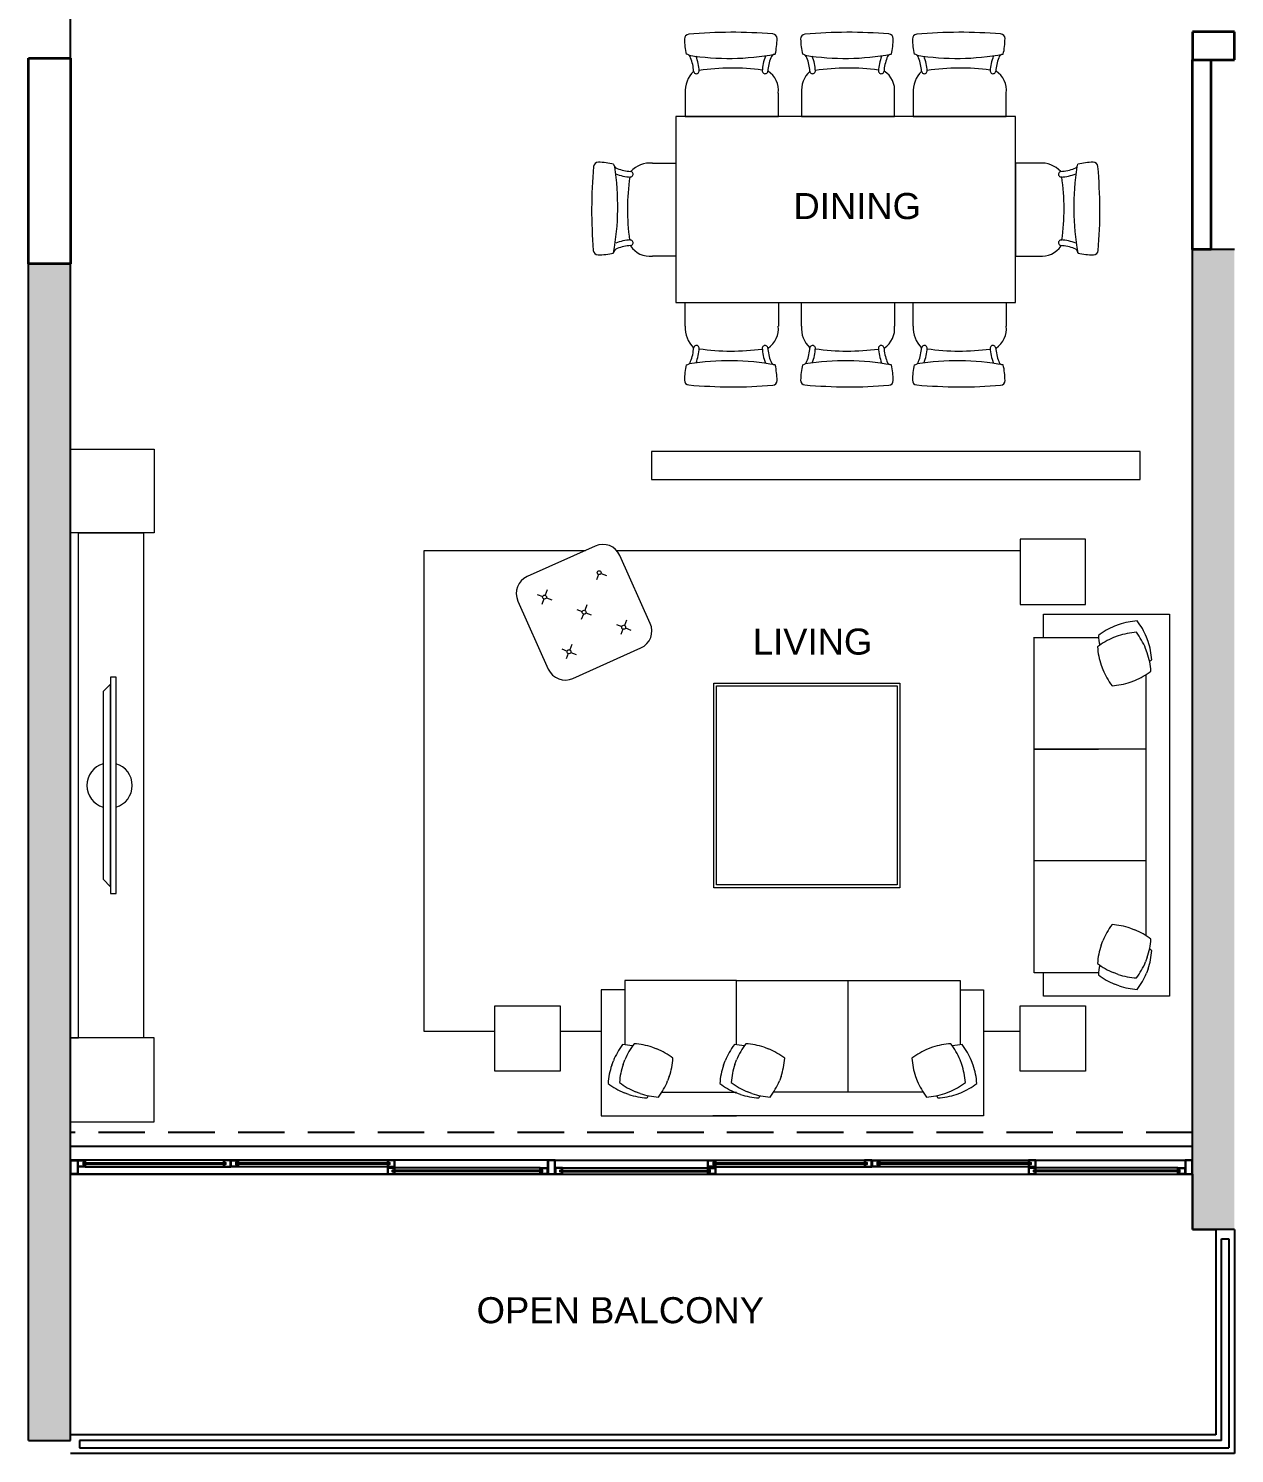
# Model space of a CAD drawing. Header units: millimetres. Extents: x -23425674 to -23407184, y -1327092 to -1312459.
# Drawn here: x -23423599 to -23417124, y -1327092 to -1319437 of the extents above; entities that cross this region are included whole.
import ezdxf
from ezdxf.enums import TextEntityAlignment as Align

# ---------------------------------------------------------------- set-up
doc = ezdxf.new("R2010")
doc.units = ezdxf.units.MM
doc.header["$LTSCALE"] = 1000
doc.header["$MEASUREMENT"] = 0
for name, pattern in [('DASHED', [0.75, 0.5, -0.25]), ('DASHED2', [0.375, 0.25, -0.125]), ('HIDDEN2', [4.7625, 3.175, -1.5875])]:
    doc.linetypes.add(name, pattern=pattern)
doc.layers.get('Defpoints').update_dxf_attribs({"color": 136})
doc.layers.add('A-_WALL----_E-_', color=7, linetype='Continuous', lineweight=35)
doc.layers.add('FURN', color=53, linetype='Continuous', lineweight=9)
for name, color, linetype in [('BEAM1', 253, 'DASHED'), ('ca', 2, 'Continuous'), ('E_P__RAILING', 8, 'Continuous'), ('EP_LINE', 1, 'Continuous'), ('FINS', 7, 'Continuous'), ('SPA-BEAM-H', 3, 'HIDDEN2'), ('TEXT_ROOM_NAME', 7, 'Continuous'), ('typical - Column', 7, 'Continuous'), ('typical - Column_hatch', 8, 'Continuous'), ('WINDOW', 8, 'Continuous')]:
    doc.layers.add(name, color=color, linetype=linetype)
doc.styles.add('ARIAL', font='arial.ttf')

msp = doc.modelspace()

# ---------------------------------------------------------------- hatches: boundary and pattern name
at = {"layer": 'typical - Column_hatch', "extrusion": (4.99673e-08, -3.10469e-07, 1)}
h = msp.add_hatch(color=256, dxfattribs=at)
h.dxf.hatch_style = 1
h.paths.add_polyline_path([(-23417123.8, -1325891.6), (-23417348.8, -1325891.6), (-23417348.8, -1320621.6), (-23417123.8, -1320621.6)])
h = msp.add_hatch(color=256, dxfattribs=at)
h.dxf.hatch_style = 1
h.paths.add_polyline_path([(-23423373.8, -1327021.6), (-23423598.8, -1327021.6), (-23423598.8, -1320701.6), (-23423373.8, -1320701.6)])

# ---------------------------------------------------------------- linework, layer by layer
at = {"extrusion": (5.33688e-08, -4.74017e-09, 1), "elevation": -1.2}
for points in [[(-23423373.8, -1325516.6), (-23423333.8, -1325516.6), (-23423333.8, -1325591.6), (-23423373.8, -1325591.6)], [(-23423371.8, -1325518.6), (-23423335.8, -1325518.6), (-23423335.8, -1325589.6), (-23423371.8, -1325589.6)], [(-23420771.5, -1325516.6), (-23420811.5, -1325516.6), (-23420811.5, -1325591.6), (-23420771.5, -1325591.6)], [(-23420773.5, -1325518.6), (-23420809.5, -1325518.6), (-23420809.5, -1325589.6), (-23420773.5, -1325589.6)], [(-23417348.8, -1325516.6), (-23417388.8, -1325516.6), (-23417388.8, -1325591.6), (-23417348.8, -1325591.6)], [(-23417348.8, -1325516.6), (-23417388.8, -1325516.6), (-23417388.8, -1325591.6), (-23417348.8, -1325591.6)], [(-23417350.8, -1325518.6), (-23417386.8, -1325518.6), (-23417386.8, -1325589.6), (-23417350.8, -1325589.6)], [(-23417350.8, -1325518.6), (-23417386.8, -1325518.6), (-23417386.8, -1325589.6), (-23417350.8, -1325589.6)]]:
    msp.add_lwpolyline(points, close=True, dxfattribs=at)
for points in [[(-23423293.8, -1325551.6), (-23423333.8, -1325551.6), (-23423333.8, -1325516.6), (-23423293.8, -1325516.6), (-23423293.8, -1325531.1), (-23423303.8, -1325531.1), (-23423303.8, -1325537.1), (-23423293.8, -1325537.1), (-23423293.8, -1325551.6), (-23423333.8, -1325551.6)], [(-23422552.8, -1325551.6), (-23422512.8, -1325551.6), (-23422512.8, -1325516.6), (-23422552.8, -1325516.6), (-23422552.8, -1325531.1), (-23422542.8, -1325531.1), (-23422542.8, -1325537.1), (-23422552.8, -1325537.1), (-23422552.8, -1325551.6), (-23422512.8, -1325551.6)], [(-23422472.8, -1325551.6), (-23422512.8, -1325551.6), (-23422512.8, -1325516.6), (-23422472.8, -1325516.6), (-23422472.8, -1325531.1), (-23422482.9, -1325531.1), (-23422482.9, -1325537.1), (-23422472.8, -1325537.1), (-23422472.8, -1325551.6), (-23422512.8, -1325551.6)], [(-23421672.2, -1325551.6), (-23421632.2, -1325551.6), (-23421632.2, -1325516.6), (-23421672.2, -1325516.6), (-23421672.2, -1325531.1), (-23421662.1, -1325531.1), (-23421662.1, -1325537.1), (-23421672.2, -1325537.1), (-23421672.2, -1325551.6), (-23421632.2, -1325551.6)], [(-23421632.2, -1325556.6), (-23421672.2, -1325556.6), (-23421672.2, -1325591.6), (-23421632.2, -1325591.6), (-23421632.2, -1325577.2), (-23421642.2, -1325577.2), (-23421642.2, -1325571.1), (-23421632.2, -1325571.1), (-23421632.2, -1325556.6), (-23421672.2, -1325556.6)], [(-23420851.5, -1325556.6), (-23420811.5, -1325556.6), (-23420811.5, -1325591.6), (-23420851.5, -1325591.6), (-23420851.5, -1325577.2), (-23420841.5, -1325577.2), (-23420841.5, -1325571.1), (-23420851.5, -1325571.1), (-23420851.5, -1325556.6), (-23420811.5, -1325556.6)], [(-23420731.5, -1325556.6), (-23420771.5, -1325556.6), (-23420771.5, -1325591.6), (-23420731.5, -1325591.6), (-23420731.5, -1325577.2), (-23420741.5, -1325577.2), (-23420741.5, -1325571.1), (-23420731.5, -1325571.1), (-23420731.5, -1325556.6), (-23420771.5, -1325556.6)], [(-23419910.8, -1325551.6), (-23419950.8, -1325551.6), (-23419950.8, -1325516.6), (-23419910.8, -1325516.6), (-23419910.8, -1325531.1), (-23419920.8, -1325531.1), (-23419920.8, -1325537.1), (-23419910.8, -1325537.1), (-23419910.8, -1325551.6), (-23419950.8, -1325551.6)], [(-23419950.8, -1325556.6), (-23419910.8, -1325556.6), (-23419910.8, -1325591.6), (-23419950.8, -1325591.6), (-23419950.8, -1325577.2), (-23419940.8, -1325577.2), (-23419940.8, -1325571.1), (-23419950.8, -1325571.1), (-23419950.8, -1325556.6), (-23419910.8, -1325556.6)], [(-23419110.1, -1325551.6), (-23419070.1, -1325551.6), (-23419070.1, -1325516.6), (-23419110.1, -1325516.6), (-23419110.1, -1325531.1), (-23419100.1, -1325531.1), (-23419100.1, -1325537.1), (-23419110.1, -1325537.1), (-23419110.1, -1325551.6), (-23419070.1, -1325551.6)], [(-23419030.1, -1325551.6), (-23419070.1, -1325551.6), (-23419070.1, -1325516.6), (-23419030.1, -1325516.6), (-23419030.1, -1325531.1), (-23419040.2, -1325531.1), (-23419040.2, -1325537.1), (-23419030.1, -1325537.1), (-23419030.1, -1325551.6), (-23419070.1, -1325551.6)], [(-23418229.5, -1325551.6), (-23418189.5, -1325551.6), (-23418189.5, -1325516.6), (-23418229.5, -1325516.6), (-23418229.5, -1325531.1), (-23418219.5, -1325531.1), (-23418219.5, -1325537.1), (-23418229.5, -1325537.1), (-23418229.5, -1325551.6), (-23418189.5, -1325551.6)], [(-23418189.5, -1325556.6), (-23418229.5, -1325556.6), (-23418229.5, -1325591.6), (-23418189.5, -1325591.6), (-23418189.5, -1325577.2), (-23418199.5, -1325577.2), (-23418199.5, -1325571.1), (-23418189.5, -1325571.1), (-23418189.5, -1325556.6), (-23418229.5, -1325556.6)], [(-23417428.8, -1325556.6), (-23417388.8, -1325556.6), (-23417388.8, -1325591.6), (-23417428.8, -1325591.6), (-23417428.8, -1325577.2), (-23417418.8, -1325577.2), (-23417418.8, -1325571.1), (-23417428.8, -1325571.1), (-23417428.8, -1325556.6), (-23417388.8, -1325556.6)], [(-23417428.8, -1325556.6), (-23417388.8, -1325556.6), (-23417388.8, -1325591.6), (-23417428.8, -1325591.6), (-23417428.8, -1325577.2), (-23417418.8, -1325577.2), (-23417418.8, -1325571.1), (-23417428.8, -1325571.1), (-23417428.8, -1325556.6), (-23417388.8, -1325556.6)]]:
    msp.add_lwpolyline(points, dxfattribs=at)
for points in [[(-23423331.8, -1325547.6), (-23423331.8, -1325520.6, -0.414214), (-23423329.8, -1325518.6), (-23423297.8, -1325518.6, -0.414214), (-23423295.8, -1325520.6), (-23423295.8, -1325529.1), (-23423305.8, -1325529.1), (-23423305.8, -1325539.1), (-23423297.8, -1325539.1, -0.414214), (-23423295.8, -1325541.1), (-23423295.8, -1325547.6, -0.414214), (-23423297.8, -1325549.6), (-23423329.8, -1325549.6, -0.414214)], [(-23422514.8, -1325547.6), (-23422514.8, -1325520.6, 0.414214), (-23422516.8, -1325518.6), (-23422548.8, -1325518.6, 0.414214), (-23422550.8, -1325520.6), (-23422550.8, -1325529.1), (-23422540.8, -1325529.1), (-23422540.8, -1325539.1), (-23422548.8, -1325539.1, 0.414214), (-23422550.8, -1325541.1), (-23422550.8, -1325547.6, 0.414214), (-23422548.8, -1325549.6), (-23422516.8, -1325549.6, 0.414214)], [(-23422510.8, -1325547.6), (-23422510.8, -1325520.6, -0.414214), (-23422508.8, -1325518.6), (-23422476.8, -1325518.6, -0.414214), (-23422474.8, -1325520.6), (-23422474.8, -1325529.1), (-23422484.9, -1325529.1), (-23422484.9, -1325539.1), (-23422476.8, -1325539.1, -0.414214), (-23422474.8, -1325541.1), (-23422474.8, -1325547.6, -0.414214), (-23422476.8, -1325549.6), (-23422508.8, -1325549.6, -0.414214)], [(-23421634.2, -1325547.6), (-23421634.2, -1325520.6, 0.414214), (-23421636.2, -1325518.6), (-23421668.2, -1325518.6, 0.414214), (-23421670.2, -1325520.6), (-23421670.2, -1325529.1), (-23421660.1, -1325529.1), (-23421660.1, -1325539.1), (-23421668.2, -1325539.1, 0.414214), (-23421670.2, -1325541.1), (-23421670.2, -1325547.6, 0.414214), (-23421668.2, -1325549.6), (-23421636.2, -1325549.6, 0.414214)], [(-23421670.2, -1325560.6), (-23421670.2, -1325587.6, 0.414214), (-23421668.2, -1325589.6), (-23421636.2, -1325589.6, 0.414214), (-23421634.2, -1325587.6), (-23421634.2, -1325579.2), (-23421644.2, -1325579.2), (-23421644.2, -1325569.1), (-23421636.2, -1325569.1, 0.414214), (-23421634.2, -1325567.1), (-23421634.2, -1325560.6, 0.414214), (-23421636.2, -1325558.6), (-23421668.2, -1325558.6, 0.414214)], [(-23420813.5, -1325560.6), (-23420813.5, -1325587.6, -0.414214), (-23420815.5, -1325589.6), (-23420847.5, -1325589.6, -0.414214), (-23420849.5, -1325587.6), (-23420849.5, -1325579.2), (-23420839.5, -1325579.2), (-23420839.5, -1325569.1), (-23420847.5, -1325569.1, -0.414214), (-23420849.5, -1325567.1), (-23420849.5, -1325560.6, -0.414214), (-23420847.5, -1325558.6), (-23420815.5, -1325558.6, -0.414214)], [(-23420769.5, -1325560.6), (-23420769.5, -1325587.6, 0.414214), (-23420767.5, -1325589.6), (-23420735.5, -1325589.6, 0.414214), (-23420733.5, -1325587.6), (-23420733.5, -1325579.2), (-23420743.5, -1325579.2), (-23420743.5, -1325569.1), (-23420735.5, -1325569.1, 0.414214), (-23420733.5, -1325567.1), (-23420733.5, -1325560.6, 0.414214), (-23420735.5, -1325558.6), (-23420767.5, -1325558.6, 0.414214)], [(-23419948.8, -1325547.6), (-23419948.8, -1325520.6, -0.414214), (-23419946.8, -1325518.6), (-23419914.8, -1325518.6, -0.414214), (-23419912.8, -1325520.6), (-23419912.8, -1325529.1), (-23419922.8, -1325529.1), (-23419922.8, -1325539.1), (-23419914.8, -1325539.1, -0.414214), (-23419912.8, -1325541.1), (-23419912.8, -1325547.6, -0.414214), (-23419914.8, -1325549.6), (-23419946.8, -1325549.6, -0.414214)], [(-23419912.8, -1325560.6), (-23419912.8, -1325587.6, -0.414214), (-23419914.8, -1325589.6), (-23419946.8, -1325589.6, -0.414214), (-23419948.8, -1325587.6), (-23419948.8, -1325579.2), (-23419938.8, -1325579.2), (-23419938.8, -1325569.1), (-23419946.8, -1325569.1, -0.414214), (-23419948.8, -1325567.1), (-23419948.8, -1325560.6, -0.414214), (-23419946.8, -1325558.6), (-23419914.8, -1325558.6, -0.414214)], [(-23419072.1, -1325547.6), (-23419072.1, -1325520.6, 0.414214), (-23419074.1, -1325518.6), (-23419106.1, -1325518.6, 0.414214), (-23419108.1, -1325520.6), (-23419108.1, -1325529.1), (-23419098.1, -1325529.1), (-23419098.1, -1325539.1), (-23419106.1, -1325539.1, 0.414214), (-23419108.1, -1325541.1), (-23419108.1, -1325547.6, 0.414214), (-23419106.1, -1325549.6), (-23419074.1, -1325549.6, 0.414214)], [(-23419068.1, -1325547.6), (-23419068.1, -1325520.6, -0.414214), (-23419066.1, -1325518.6), (-23419034.1, -1325518.6, -0.414214), (-23419032.1, -1325520.6), (-23419032.1, -1325529.1), (-23419042.2, -1325529.1), (-23419042.2, -1325539.1), (-23419034.1, -1325539.1, -0.414214), (-23419032.1, -1325541.1), (-23419032.1, -1325547.6, -0.414214), (-23419034.1, -1325549.6), (-23419066.1, -1325549.6, -0.414214)], [(-23418191.5, -1325547.6), (-23418191.5, -1325520.6, 0.414214), (-23418193.5, -1325518.6), (-23418225.5, -1325518.6, 0.414214), (-23418227.5, -1325520.6), (-23418227.5, -1325529.1), (-23418217.5, -1325529.1), (-23418217.5, -1325539.1), (-23418225.5, -1325539.1, 0.414214), (-23418227.5, -1325541.1), (-23418227.5, -1325547.6, 0.414214), (-23418225.5, -1325549.6), (-23418193.5, -1325549.6, 0.414214)], [(-23418227.5, -1325560.6), (-23418227.5, -1325587.6, 0.414214), (-23418225.5, -1325589.6), (-23418193.5, -1325589.6, 0.414214), (-23418191.5, -1325587.6), (-23418191.5, -1325579.2), (-23418201.5, -1325579.2), (-23418201.5, -1325569.1), (-23418193.5, -1325569.1, 0.414214), (-23418191.5, -1325567.1), (-23418191.5, -1325560.6, 0.414214), (-23418193.5, -1325558.6), (-23418225.5, -1325558.6, 0.414214)], [(-23417390.8, -1325560.6), (-23417390.8, -1325587.6, -0.414214), (-23417392.8, -1325589.6), (-23417424.8, -1325589.6, -0.414214), (-23417426.8, -1325587.6), (-23417426.8, -1325579.2), (-23417416.8, -1325579.2), (-23417416.8, -1325569.1), (-23417424.8, -1325569.1, -0.414214), (-23417426.8, -1325567.1), (-23417426.8, -1325560.6, -0.414214), (-23417424.8, -1325558.6), (-23417392.8, -1325558.6, -0.414214)], [(-23417390.8, -1325560.6), (-23417390.8, -1325587.6, -0.414214), (-23417392.8, -1325589.6), (-23417424.8, -1325589.6, -0.414214), (-23417426.8, -1325587.6), (-23417426.8, -1325579.2), (-23417416.8, -1325579.2), (-23417416.8, -1325569.1), (-23417424.8, -1325569.1, -0.414214), (-23417426.8, -1325567.1), (-23417426.8, -1325560.6, -0.414214), (-23417424.8, -1325558.6), (-23417392.8, -1325558.6, -0.414214)]]:
    msp.add_lwpolyline(points, format="xyb", close=True, dxfattribs=at)
at = {"layer": 'A-_WALL----_E-_', "extrusion": (5.33688e-08, -4.74017e-09, 1)}
for p, q in [((-23417123.8, -1319454.1, 0), (-23417348.8, -1319454.1, 0)), ((-23417348.8, -1319454.1, 0), (-23417348.8, -1319604.1, 0)), ((-23417123.8, -1319604.1, 0), (-23417123.8, -1319454.1, 0)), ((-23423598.8, -1320701.6, 0), (-23423598.8, -1319596.6, 0)), ((-23423598.8, -1319596.6, 0), (-23423373.8, -1319596.6, 0)), ((-23423373.8, -1319596.6, 0), (-23423373.8, -1320701.6, 0)), ((-23417348.8, -1319604.1, 0), (-23417123.8, -1319604.1, 0)), ((-23417348.8, -1320624.1, 0), (-23417348.8, -1319604.1, 0)), ((-23417248.8, -1320624.1, 0), (-23417248.8, -1319604.1, 0)), ((-23417248.8, -1320624.1, 0), (-23417348.8, -1320624.1, 0)), ((-23423373.8, -1320701.6, 0), (-23423598.8, -1320701.6, 0))]:
    msp.add_line(p, q, dxfattribs=at)
at = {"layer": 'A-_WALL----_E-_'}
msp.add_line((-23417348.8, -1319604.1, 0), (-23417248.8, -1319604.1, 0), dxfattribs=at)
at = {"layer": 'BEAM1', "linetype": 'DASHED2', "lineweight": -3}
msp.add_line((-23417348.7, -1325366.6, 0), (-23423373.7, -1325366.6, 0), dxfattribs=at)
at = {"layer": 'ca', "linetype": 'ByBlock', "lineweight": -3, "ltscale": 0.5}
for p, q in [((-23423373.8, -1326991.9, 0), (-23423373.8, -1325591.6, 0)), ((-23423373.8, -1325591.6, 0), (-23417348.8, -1325591.6, 0)), ((-23417348.8, -1325591.6, 0), (-23417348.8, -1325889.1, 0)), ((-23417348.8, -1325889.1, 0), (-23417223.8, -1325889.4, 0)), ((-23417223.8, -1325889.4, 0), (-23417223.8, -1326991.9, 0)), ((-23417223.8, -1326991.9, 0), (-23423373.8, -1326991.9, 0))]:
    msp.add_line(p, q, dxfattribs=at)
at = {"layer": 'Defpoints', "extrusion": (5.33688e-08, -4.74017e-09, 1)}
msp.add_line((-23423333.8, -1325591.6, 0), (-23423373.8, -1325591.6, 0), dxfattribs=at)
at = {"layer": 'E_P__RAILING', "extrusion": (5.33688e-08, -4.74017e-09, 1)}
for p, q in [((-23417193.8, -1327021.9, 0), (-23417193.8, -1325939.4, 0)), ((-23417193.8, -1325939.4, 0), (-23417153.8, -1325939.4, 0)), ((-23417153.8, -1325939.4, 0), (-23417153.8, -1327061.9, 0)), ((-23417193.8, -1327021.9, 0), (-23423324.5, -1327021.9, 0)), ((-23423324.5, -1327021.9, 0), (-23423324.5, -1327061.9, 0)), ((-23423324.5, -1327061.9, 0), (-23417153.8, -1327061.9, 0)), ((-23417153.8, -1327061.9, 0), (-23417153.8, -1327061.9, 0))]:
    msp.add_line(p, q, dxfattribs=at)
at = {"layer": 'EP_LINE', "extrusion": (5.33688e-08, -4.74017e-09, 1)}
for p, q in [((-23417223.8, -1325889.4, 0), (-23417223.8, -1326991.9, 0)), ((-23417123.8, -1325889.4, 0), (-23417123.8, -1327091.9, 0)), ((-23417223.8, -1326991.9, 0), (-23423374, -1326991.9, 0)), ((-23417123.8, -1327091.9, 0), (-23423373.5, -1327091.9, 0))]:
    msp.add_line(p, q, dxfattribs=at)
at = {"layer": 'FINS', "extrusion": (-5.33688e-08, -3.10469e-07, 1)}
msp.add_line((-23423598.8, -1327021.6, 0), (-23423373.8, -1327021.6, 0), dxfattribs=at)
at = {"layer": 'FURN'}
for p, q in [((-23423598.7, -1322488.7, 0), (-23423598.3, -1319596.9, 0)), ((-23420027.9, -1319666.8, 0), (-23420027.7, -1319666.8, 0)), ((-23420027.8, -1319666.8, 0), (-23420027.9, -1319666.8, 0)), ((-23419998.2, -1319662, 0), (-23419998, -1319662, 0)), ((-23419659.2, -1319662, 0), (-23419659.4, -1319662, 0)), ((-23419629.5, -1319666.8, 0), (-23419629.7, -1319666.8, 0)), ((-23419403.9, -1319666.8, 0), (-23419403.7, -1319666.8, 0)), ((-23419403.8, -1319666.8, 0), (-23419403.9, -1319666.8, 0)), ((-23419374.2, -1319662, 0), (-23419374, -1319662, 0)), ((-23419035.2, -1319662, 0), (-23419035.4, -1319662, 0)), ((-23419005.5, -1319666.8, 0), (-23419005.7, -1319666.8, 0)), ((-23418803.9, -1319666.8, 0), (-23418803.7, -1319666.8, 0)), ((-23418803.8, -1319666.8, 0), (-23418803.9, -1319666.8, 0)), ((-23418774.2, -1319662, 0), (-23418774, -1319662, 0)), ((-23418435.2, -1319662, 0), (-23418435.4, -1319662, 0)), ((-23418405.5, -1319666.8, 0), (-23418405.7, -1319666.8, 0)), ((-23420072.9, -1319783.3, 0), (-23420072.9, -1319909.4, 0)), ((-23419572.9, -1319909.4, 0), (-23419572.9, -1319783.3, 0)), ((-23419448.9, -1319783.3, 0), (-23419448.9, -1319909.4, 0)), ((-23418948.9, -1319909.4, 0), (-23418948.9, -1319783.3, 0)), ((-23418848.9, -1319783.3, 0), (-23418848.9, -1319909.4, 0)), ((-23418348.9, -1319909.4, 0), (-23418348.9, -1319783.3, 0)), ((-23418298.9, -1319909.4, 0), (-23420122.9, -1319909.4, 0)), ((-23420122.9, -1319909.4, 0), (-23420122.9, -1320909.4, 0)), ((-23420072.9, -1319909.4, 0), (-23419572.9, -1319909.4, 0)), ((-23419448.9, -1319909.4, 0), (-23418948.9, -1319909.4, 0)), ((-23418848.9, -1319909.4, 0), (-23418348.9, -1319909.4, 0)), ((-23418298.9, -1320909.4, 0), (-23418298.9, -1319909.4, 0)), ((-23420365.6, -1320204.5, 0), (-23420365.6, -1320204.6, 0)), ((-23420365.6, -1320204.5, 0), (-23420365.6, -1320204.5, 0)), ((-23420249, -1320159.4, 0), (-23420122.9, -1320159.4, 0)), ((-23420122.9, -1320159.4, 0), (-23420122.9, -1320659.4, 0)), ((-23418172.8, -1320159.4, 0), (-23418298.9, -1320159.4, 0)), ((-23418298.9, -1320159.4, 0), (-23418298.9, -1320659.4, 0)), ((-23418056.3, -1320204.5, 0), (-23418056.3, -1320204.6, 0)), ((-23418056.3, -1320204.5, 0), (-23418056.3, -1320204.5, 0)), ((-23420370.3, -1320234.2, 0), (-23420370.3, -1320234.3, 0)), ((-23418051.6, -1320234.2, 0), (-23418051.6, -1320234.3, 0)), ((-23420370.3, -1320573.1, 0), (-23420370.3, -1320573, 0)), ((-23420365.6, -1320602.8, 0), (-23420365.6, -1320602.7, 0)), ((-23418056.3, -1320602.8, 0), (-23418056.3, -1320602.7, 0)), ((-23418051.6, -1320573.1, 0), (-23418051.6, -1320573, 0)), ((-23420122.9, -1320659.4, 0), (-23420249, -1320659.4, 0)), ((-23418298.9, -1320659.4, 0), (-23418172.8, -1320659.4, 0)), ((-23420122.9, -1320909.4, 0), (-23418298.9, -1320909.4, 0)), ((-23420072.9, -1321035.5, 0), (-23420072.9, -1320909.4, 0)), ((-23420072.9, -1320909.4, 0), (-23419572.9, -1320909.4, 0)), ((-23419572.9, -1320909.4, 0), (-23419572.9, -1321035.5, 0)), ((-23419448.9, -1321035.5, 0), (-23419448.9, -1320909.4, 0)), ((-23419448.9, -1320909.4, 0), (-23418948.9, -1320909.4, 0)), ((-23418948.9, -1320909.4, 0), (-23418948.9, -1321035.5, 0)), ((-23418848.9, -1321035.5, 0), (-23418848.9, -1320909.4, 0)), ((-23418848.9, -1320909.4, 0), (-23418348.9, -1320909.4, 0)), ((-23418348.9, -1320909.4, 0), (-23418348.9, -1321035.5, 0)), ((-23420027.9, -1321152, 0), (-23420027.7, -1321152.1, 0)), ((-23420027.8, -1321152, 0), (-23420027.9, -1321152, 0)), ((-23419998.2, -1321156.8, 0), (-23419998, -1321156.8, 0)), ((-23419659.2, -1321156.8, 0), (-23419659.4, -1321156.8, 0)), ((-23419629.5, -1321152, 0), (-23419629.7, -1321152.1, 0)), ((-23419403.9, -1321152, 0), (-23419403.7, -1321152.1, 0)), ((-23419403.8, -1321152, 0), (-23419403.9, -1321152, 0)), ((-23419374.2, -1321156.8, 0), (-23419374, -1321156.8, 0)), ((-23419035.2, -1321156.8, 0), (-23419035.4, -1321156.8, 0)), ((-23419005.5, -1321152, 0), (-23419005.7, -1321152.1, 0)), ((-23418803.9, -1321152, 0), (-23418803.7, -1321152.1, 0)), ((-23418803.8, -1321152, 0), (-23418803.9, -1321152, 0)), ((-23418774.2, -1321156.8, 0), (-23418774, -1321156.8, 0)), ((-23418435.2, -1321156.8, 0), (-23418435.4, -1321156.8, 0)), ((-23418405.5, -1321152, 0), (-23418405.7, -1321152.1, 0)), ((-23423373.5, -1322146.6, 0), (-23423373.5, -1321696.6, 0)), ((-23423373.5, -1321696.6, 0), (-23422923.5, -1321696.6, 0)), ((-23422923.5, -1321696.6, 0), (-23422923.5, -1322146.6, 0)), ((-23417630.4, -1321709.4, 0), (-23420254.4, -1321709.4, 0)), ((-23420254.4, -1321709.4, 0), (-23420254.4, -1321859.4, 0)), ((-23417630.4, -1321859.4, 0), (-23417630.4, -1321709.4, 0)), ((-23420254.4, -1321859.4, 0), (-23417630.4, -1321859.4, 0)), ((-23423330.6, -1322146.6, 0), (-23423373.5, -1322146.6, 0)), ((-23423373.5, -1322146.6, 0), (-23423373.5, -1324859.3, 0)), ((-23422923.5, -1322146.6, 0), (-23423373.5, -1322146.6, 0)), ((-23423330.6, -1324859.3, 0), (-23423330.6, -1322146.6, 0)), ((-23423330.6, -1322146.6, 0), (-23422980.6, -1322146.6, 0)), ((-23423330.6, -1324859.3, 0), (-23423330.6, -1322146.6, 0)), ((-23422980.6, -1322146.6, 0), (-23422980.6, -1324859.3, 0)), ((-23420556, -1322216.9, 0), (-23420921.1, -1322380.4, 0)), ((-23417923.9, -1322180.3, 0), (-23418273.9, -1322180.3, 0)), ((-23418273.9, -1322180.3, 0), (-23418273.9, -1322530.3, 0)), ((-23417923.9, -1322530.3, 0), (-23417923.9, -1322180.3, 0)), ((-23421473.9, -1324824.1, 0), (-23421473.9, -1322240.3, 0)), ((-23421473.9, -1322240.3, 0), (-23420608.2, -1322240.3, 0)), ((-23420441.7, -1322240.3, 0), (-23418273.9, -1322240.3, 0)), ((-23420260.4, -1322632.4, 0), (-23420423.9, -1322267.3, 0)), ((-23420971.5, -1322512.5, 0), (-23420808, -1322877.6, 0)), ((-23418273.9, -1322530.3, 0), (-23417923.9, -1322530.3, 0)), ((-23418148.9, -1322708.9, 0), (-23418148.9, -1322582.2, 0)), ((-23418148.9, -1322582.2, 0), (-23417472.2, -1322582.2, 0)), ((-23418148.9, -1322645.5, 0), (-23418148.9, -1322582.2, 0)), ((-23417472.2, -1322582.2, 0), (-23417472.2, -1323435.6, 0)), ((-23417743.7, -1322638.4, 0), (-23417768, -1322647.5, 0)), ((-23418198.9, -1323308.9, 0), (-23418198.9, -1322707.3, 0)), ((-23418198.9, -1322708.9, 0), (-23417853.6, -1322708.9, 0)), ((-23417748.5, -1322699.9, 0), (-23417772.8, -1322709, 0)), ((-23417587.2, -1322729.9, 0), (-23417596.3, -1322705.6, 0)), ((-23420675.8, -1322928, 0), (-23420310.8, -1322764.5, 0)), ((-23417592, -1322791.4, 0), (-23417601.1, -1322767.1, 0)), ((-23417840, -1322856.4, 0), (-23417830.9, -1322880.7, 0)), ((-23417598.9, -1322907.5, 0), (-23417598.9, -1323308.9, 0)), ((-23423158, -1322958.1, 0), (-23423198.5, -1322998.5, 0)), ((-23423129.1, -1322921.9, 0), (-23423158, -1322921.9, 0)), ((-23423158, -1322921.9, 0), (-23423158, -1324084, 0)), ((-23423158, -1324047.9, 0), (-23423158, -1322958.1, 0)), ((-23423129.1, -1324084, 0), (-23423129.1, -1322921.9, 0)), ((-23419919.9, -1322953, 0), (-23418919.9, -1322953, 0)), ((-23419919.9, -1324053, 0), (-23419919.9, -1322953, 0)), ((-23419904.1, -1322968.8, 0), (-23418935.8, -1322968.8, 0)), ((-23419904.1, -1324037.1, 0), (-23419904.1, -1322968.8, 0)), ((-23418935.8, -1322968.8, 0), (-23418935.8, -1324037.1, 0)), ((-23418919.9, -1322953, 0), (-23418919.9, -1324053, 0)), ((-23417683.5, -1322947.9, 0), (-23417659.2, -1322938.8, 0)), ((-23423198.5, -1322998.5, 0), (-23423198.5, -1324007.4, 0)), ((-23417472.2, -1323182.2, 0), (-23417472.2, -1324635.6, 0)), ((-23418198.9, -1324508.9, 0), (-23418198.9, -1323308.9, 0)), ((-23418198.9, -1323308.9, 0), (-23417853.6, -1323308.9, 0)), ((-23417598.9, -1323308.9, 0), (-23418198.9, -1323308.9, 0)), ((-23417598.9, -1323308.9, 0), (-23418198.9, -1323308.9, 0)), ((-23418198.9, -1323908.9, 0), (-23418198.9, -1323308.9, 0)), ((-23417598.9, -1323308.9, 0), (-23417598.9, -1324310.3, 0)), ((-23423158, -1323925.9, 0), (-23423158, -1323925.9, 0)), ((-23417598.9, -1323908.9, 0), (-23418198.9, -1323908.9, 0)), ((-23423198.5, -1324007.4, 0), (-23423158, -1324047.9, 0)), ((-23418919.9, -1324053, 0), (-23419919.9, -1324053, 0)), ((-23418935.8, -1324037.1, 0), (-23419904.1, -1324037.1, 0)), ((-23423158, -1324084, 0), (-23423129.1, -1324084, 0)), ((-23417683.5, -1324269.9, 0), (-23417659.2, -1324279, 0)), ((-23417840, -1324361.4, 0), (-23417830.9, -1324337.1, 0)), ((-23417592, -1324426.4, 0), (-23417601.1, -1324450.7, 0)), ((-23417853.6, -1324508.9, 0), (-23418198.9, -1324508.9, 0)), ((-23418148.9, -1324635.6, 0), (-23418148.9, -1324508.9, 0)), ((-23418148.9, -1324635.6, 0), (-23418148.9, -1324508.9, 0)), ((-23417748.5, -1324517.9, 0), (-23417772.8, -1324508.8, 0)), ((-23417587.2, -1324487.9, 0), (-23417596.3, -1324512.2, 0)), ((-23419797.2, -1324550.9, 0), (-23420397.2, -1324550.9, 0)), ((-23420397.2, -1324550.9, 0), (-23420397.2, -1324896.2, 0)), ((-23419797.2, -1324896.2, 0), (-23419797.2, -1324550.9, 0)), ((-23419797.2, -1324550.9, 0), (-23418597.2, -1324550.9, 0)), ((-23419797.2, -1324896.2, 0), (-23419797.2, -1324550.9, 0)), ((-23419197.2, -1325150.9, 0), (-23419197.2, -1324550.9, 0)), ((-23418597.2, -1324550.9, 0), (-23418597.2, -1324896.2, 0)), ((-23417743.7, -1324579.4, 0), (-23417768, -1324570.3, 0)), ((-23420397.2, -1324600.9, 0), (-23420523.9, -1324600.9, 0)), ((-23420523.9, -1324600.9, 0), (-23420523.9, -1325277.6, 0)), ((-23418597.2, -1324600.9, 0), (-23418470.5, -1324600.9, 0)), ((-23418470.5, -1324600.9, 0), (-23418470.5, -1325277.6, 0)), ((-23417472.2, -1324635.6, 0), (-23418148.9, -1324635.6, 0)), ((-23421095, -1324687.5, 0), (-23420745, -1324687.5, 0)), ((-23421095, -1325037.5, 0), (-23421095, -1324687.5, 0)), ((-23420745, -1324687.5, 0), (-23420745, -1325037.5, 0)), ((-23418273.9, -1324687.5, 0), (-23417923.9, -1324687.5, 0)), ((-23418273.9, -1325037.5, 0), (-23418273.9, -1324687.5, 0)), ((-23417923.9, -1324687.5, 0), (-23417923.9, -1325037.5, 0)), ((-23421095, -1324824.1, 0), (-23421473.9, -1324824.1, 0)), ((-23420523.9, -1324824.1, 0), (-23420745, -1324824.1, 0)), ((-23418273.9, -1324824.1, 0), (-23418470.5, -1324824.1, 0)), ((-23423373.5, -1324859.3, 0), (-23423330.6, -1324859.3, 0)), ((-23422923.5, -1324859.3, 0), (-23423373.5, -1324859.3, 0)), ((-23423373.5, -1324859.3, 0), (-23423373.5, -1325309.3, 0)), ((-23422980.6, -1324859.3, 0), (-23423330.6, -1324859.3, 0)), ((-23422923.5, -1325309.3, 0), (-23422923.5, -1324859.3, 0)), ((-23420406.2, -1325001.3, 0), (-23420397.1, -1324977, 0)), ((-23420249.7, -1324909.8, 0), (-23420225.4, -1324918.9, 0)), ((-23419806.2, -1325001.3, 0), (-23419797.1, -1324977, 0)), ((-23419649.7, -1324909.8, 0), (-23419625.4, -1324918.9, 0)), ((-23418744.7, -1324909.8, 0), (-23418769, -1324918.9, 0)), ((-23418588.2, -1325001.3, 0), (-23418597.3, -1324977, 0)), ((-23420745, -1325037.5, 0), (-23421095, -1325037.5, 0)), ((-23420467.7, -1325006.1, 0), (-23420458.6, -1324981.9, 0)), ((-23419867.7, -1325006.1, 0), (-23419858.6, -1324981.9, 0)), ((-23418526.7, -1325006.1, 0), (-23418535.8, -1324981.9, 0)), ((-23417923.9, -1325037.5, 0), (-23418273.9, -1325037.5, 0)), ((-23420158.2, -1325066.3, 0), (-23420167.3, -1325090.6, 0)), ((-23419558.2, -1325066.3, 0), (-23419567.3, -1325090.6, 0)), ((-23418836.2, -1325066.3, 0), (-23418827.1, -1325090.6, 0)), ((-23420376.2, -1325162.6, 0), (-23420400.5, -1325153.5, 0)), ((-23420314.7, -1325157.8, 0), (-23420339, -1325148.7, 0)), ((-23420198.6, -1325150.9, 0), (-23419797.2, -1325150.9, 0)), ((-23419776.2, -1325162.6, 0), (-23419800.5, -1325153.5, 0)), ((-23419714.7, -1325157.8, 0), (-23419739, -1325148.7, 0)), ((-23418795.8, -1325150.9, 0), (-23419598.6, -1325150.9, 0)), ((-23418679.7, -1325157.8, 0), (-23418655.4, -1325148.7, 0)), ((-23418618.2, -1325162.6, 0), (-23418593.9, -1325153.5, 0)), ((-23418470.5, -1325277.6, 0), (-23419923.9, -1325277.6, 0)), ((-23423373.5, -1325309.3, 0), (-23422923.5, -1325309.3, 0)), ((-23423598.8, -1325821.6, 0), (-23423598.8, -1326721.6, 0))]:
    msp.add_line(p, q, dxfattribs=at)
at = {"layer": 'FURN', "color": 252, "lineweight": 5, "ltscale": 0.5}
for p, q in [((-23420538.7, -1322369.9, 0), (-23420549.7, -1322398.9, 0)), ((-23420525, -1322363.8, 0), (-23420496, -1322374.8, 0)), ((-23420813.5, -1322452.5, 0), (-23420824.6, -1322481.6, 0)), ((-23420867.2, -1322476.6, 0), (-23420838.2, -1322487.7, 0)), ((-23420832.1, -1322501.3, 0), (-23420843.2, -1322530.3, 0)), ((-23420818.5, -1322495.2, 0), (-23420789.5, -1322506.2, 0)), ((-23420654.8, -1322557.6, 0), (-23420625.8, -1322568.7, 0)), ((-23420619.7, -1322582.3, 0), (-23420630.7, -1322611.3, 0)), ((-23420601.1, -1322533.6, 0), (-23420612.2, -1322562.6, 0)), ((-23420606.1, -1322576.2, 0), (-23420577, -1322587.3, 0)), ((-23420442.4, -1322638.6, 0), (-23420413.3, -1322649.7, 0)), ((-23420407.2, -1322663.3, 0), (-23420418.3, -1322692.3, 0)), ((-23420388.7, -1322614.6, 0), (-23420399.7, -1322643.6, 0)), ((-23420393.6, -1322657.2, 0), (-23420364.6, -1322668.3, 0)), ((-23420682.1, -1322746, 0), (-23420693.2, -1322775, 0)), ((-23420735.8, -1322770, 0), (-23420706.8, -1322781.1, 0)), ((-23420700.7, -1322794.7, 0), (-23420711.8, -1322823.7, 0)), ((-23420687.1, -1322788.6, 0), (-23420658.1, -1322799.7, 0)), ((-23420523.9, -1325277.6, 0), (-23419797.2, -1325277.6, 0))]:
    msp.add_line(p, q, dxfattribs=at)
for centre in [(-23420534.9, -1322360, 0), (-23420828.3, -1322491.4, 0), (-23420615.9, -1322572.4, 0), (-23420403.5, -1322653.5, 0), (-23420696.9, -1322784.9, 0)]:
    msp.add_circle(centre, 10.6, dxfattribs=at)
at = {"layer": 'FURN'}
for centre, radius, start, end in [((-23419817.8, -1322111.2, 0), 2654.1, 85.36346, 95.10724), ((-23419605.3, -1319491.1, 0), 25.4, 359.65076, 85.36346), ((-23419193.8, -1322111.2, 0), 2654.1, 85.36346, 95.10724), ((-23418981.3, -1319491.1, 0), 25.4, 359.65076, 85.36346), ((-23418593.8, -1322111.2, 0), 2654.1, 85.36346, 95.10724), ((-23418381.3, -1319491.1, 0), 25.4, 359.65076, 85.36346), ((-23420051.8, -1319492.9, 0), 25.4, 95.10724, 180.81994), ((-23419695.5, -1319487.7, 0), 381.7, 180.84121, 193.21116), ((-23419997, -1319486.6, 0), 417.2, 347.80363, 359.36647), ((-23419427.8, -1319492.9, 0), 25.4, 95.10724, 180.81994), ((-23419071.5, -1319487.7, 0), 381.7, 180.84121, 193.21116), ((-23419373, -1319486.6, 0), 417.2, 347.80363, 359.36647), ((-23418827.8, -1319492.9, 0), 25.4, 95.10724, 180.81994), ((-23418471.5, -1319487.7, 0), 381.7, 180.84121, 193.21116), ((-23418773, -1319486.6, 0), 417.2, 347.80363, 359.36647), ((-23420068.5, -1319600.3, 0), 25.4, 13.6534, 86.99205), ((-23419838.6, -1318201.4, 0), 1395.8, 261.19408, 280.24835), ((-23420243.6, -1319676.3, 0), 215.9, 2.53783, 22.32612), ((-23420243.6, -1319676.3, 0), 245.9, 2.53783, 21.50596), ((-23419413.8, -1319676.3, 0), 245.9, 158.49404, 177.46217), ((-23419413.8, -1319676.3, 0), 215.9, 157.67388, 177.46217), ((-23419588.9, -1319600.3, 0), 25.4, 93.00795, 166.3466), ((-23419444.5, -1319600.3, 0), 25.4, 13.6534, 86.99205), ((-23419214.6, -1318201.4, 0), 1395.8, 261.19408, 280.24835), ((-23419619.6, -1319676.3, 0), 215.9, 2.53783, 22.32612), ((-23419619.6, -1319676.3, 0), 245.9, 2.53783, 21.50596), ((-23418789.8, -1319676.3, 0), 245.9, 158.49404, 177.46217), ((-23418789.8, -1319676.3, 0), 215.9, 157.67388, 177.46217), ((-23418964.9, -1319600.3, 0), 25.4, 93.00795, 166.3466), ((-23418844.5, -1319600.3, 0), 25.4, 13.6534, 86.99205), ((-23418614.6, -1318201.4, 0), 1395.8, 261.19408, 280.24835), ((-23419019.6, -1319676.3, 0), 215.9, 2.53783, 22.32612), ((-23419019.6, -1319676.3, 0), 245.9, 2.53783, 21.50596), ((-23418189.8, -1319676.3, 0), 245.9, 158.49404, 177.46217), ((-23418189.8, -1319676.3, 0), 215.9, 157.67388, 177.46217), ((-23418364.9, -1319600.3, 0), 25.4, 93.00795, 166.3466), ((-23419923.7, -1319774.1, 0), 149.5, 134.14948, 183.54943), ((-23420012.9, -1319664.4, 0), 15, 182.96318, 9.05354), ((-23419822.9, -1320857.6, 0), 1208.4, 99.75716, 99.7635), ((-23419822.9, -1320857.6, 0), 1208.4, 82.21538, 98.33718), ((-23419644.4, -1319664.4, 0), 15, 170.94646, 357.03682), ((-23419834.4, -1320857.6, 0), 1208.4, 80.2365, 80.24284), ((-23419822.9, -1320857.6, 0), 1208.4, 80.7072, 80.78718), ((-23419699.4, -1319770.2, 0), 127.1, 354.0696, 55.74534), ((-23419299.7, -1319774.1, 0), 149.5, 134.14948, 183.54943), ((-23419388.9, -1319664.4, 0), 15, 182.96318, 9.05354), ((-23419198.9, -1320857.6, 0), 1208.4, 99.75716, 99.7635), ((-23419198.9, -1320857.6, 0), 1208.4, 82.21538, 98.33718), ((-23419020.4, -1319664.4, 0), 15, 170.94646, 357.03682), ((-23419210.4, -1320857.6, 0), 1208.4, 80.2365, 80.24284), ((-23419198.9, -1320857.6, 0), 1208.4, 80.7072, 80.78718), ((-23419075.4, -1319770.2, 0), 127.1, 354.0696, 55.74534), ((-23418699.7, -1319774.1, 0), 149.5, 134.14948, 183.54943), ((-23418788.9, -1319664.4, 0), 15, 182.96318, 9.05354), ((-23418598.9, -1320857.6, 0), 1208.4, 99.75716, 99.7635), ((-23418598.9, -1320857.6, 0), 1208.4, 82.21538, 98.33718), ((-23418420.4, -1319664.4, 0), 15, 170.94646, 357.03682), ((-23418610.4, -1320857.6, 0), 1208.4, 80.2365, 80.24284), ((-23418598.9, -1320857.6, 0), 1208.4, 80.7072, 80.78718), ((-23418475.4, -1319770.2, 0), 127.1, 354.0696, 55.74534), ((-23420539.4, -1320180.6, 0), 25.4, 89.18006, 174.89276), ((-23420544.7, -1320536.8, 0), 381.7, 76.78884, 89.15879), ((-23417877.2, -1320536.8, 0), 381.7, 90.84121, 103.21116), ((-23417882.5, -1320180.6, 0), 25.4, 5.10724, 90.81994), ((-23417921.2, -1320414.6, 0), 2654.1, 174.89276, 184.63654), ((-23420432.1, -1320163.9, 0), 25.4, 183.00795, 256.3466), ((-23421830.9, -1320393.8, 0), 1395.8, 349.75165, 8.80592), ((-23420356, -1319988.8, 0), 245.9, 248.49404, 267.46217), ((-23420356, -1319988.8, 0), 215.9, 247.67388, 267.46217), ((-23420368, -1320219.4, 0), 15, 260.94646, 87.03682), ((-23420258.3, -1320308.6, 0), 149.5, 86.45057, 135.85052), ((-23419174.7, -1320409.4, 0), 1208.4, 170.2365, 170.24284), ((-23418163.6, -1320308.6, 0), 149.5, 44.14948, 93.54943), ((-23418053.9, -1320219.4, 0), 15, 92.96318, 279.05354), ((-23418065.9, -1319988.8, 0), 215.9, 272.53783, 292.32612), ((-23419247.2, -1320409.4, 0), 1208.4, 9.75716, 9.7635), ((-23418065.9, -1319988.8, 0), 245.9, 272.53783, 291.50596), ((-23416591, -1320393.8, 0), 1395.8, 171.19408, 190.24835), ((-23417989.8, -1320163.9, 0), 25.4, 283.6534, 356.99205), ((-23420500.7, -1320414.6, 0), 2654.1, 355.36346, 5.10724), ((-23419174.7, -1320409.4, 0), 1208.4, 171.66282, 187.78462), ((-23419247.2, -1320409.4, 0), 1208.4, 352.21538, 8.33718), ((-23420356, -1320818.5, 0), 245.9, 92.53783, 111.50596), ((-23420356, -1320818.5, 0), 215.9, 92.53783, 112.32612), ((-23420368, -1320587.9, 0), 15, 272.96318, 99.05354), ((-23419174.7, -1320409.4, 0), 1208.4, 189.21281, 189.2928), ((-23420262.2, -1320533, 0), 127.1, 214.25466, 275.9304), ((-23419174.7, -1320397.9, 0), 1208.4, 189.75716, 189.7635), ((-23418159.7, -1320533, 0), 127.1, 264.0696, 325.74534), ((-23418053.9, -1320587.9, 0), 15, 80.94646, 267.03682), ((-23419247.2, -1320397.9, 0), 1208.4, 350.2365, 350.24284), ((-23418065.9, -1320818.5, 0), 215.9, 67.67388, 87.46217), ((-23418065.9, -1320818.5, 0), 245.9, 68.49404, 87.46217), ((-23419247.2, -1320409.4, 0), 1208.4, 350.7072, 350.78719), ((-23420541.3, -1320627, 0), 25.4, 184.63654, 270.34924), ((-23420545.7, -1320235.3, 0), 417.2, 270.63353, 282.19637), ((-23420432.1, -1320643.4, 0), 25.4, 103.6534, 176.99205), ((-23417989.8, -1320643.4, 0), 25.4, 3.00795, 76.3466), ((-23417876.2, -1320235.3, 0), 417.2, 257.80363, 269.36647), ((-23417880.6, -1320627, 0), 25.4, 269.65076, 355.36346), ((-23419923.7, -1321044.8, 0), 149.5, 176.45057, 225.85052), ((-23419699.4, -1321048.6, 0), 127.1, 304.25466, 5.9304), ((-23419299.7, -1321044.8, 0), 149.5, 176.45057, 225.85052), ((-23419075.4, -1321048.6, 0), 127.1, 304.25466, 5.9304), ((-23418699.7, -1321044.8, 0), 149.5, 176.45057, 225.85052), ((-23418475.4, -1321048.6, 0), 127.1, 304.25466, 5.9304), ((-23420012.9, -1321154.4, 0), 15, 350.94646, 177.03682), ((-23419644.4, -1321154.4, 0), 15, 2.96318, 189.05354), ((-23419388.9, -1321154.4, 0), 15, 350.94646, 177.03682), ((-23419020.4, -1321154.4, 0), 15, 2.96318, 189.05354), ((-23418788.9, -1321154.4, 0), 15, 350.94646, 177.03682), ((-23418420.4, -1321154.4, 0), 15, 2.96318, 189.05354), ((-23420068.5, -1321218.5, 0), 25.4, 273.00795, 346.3466), ((-23419838.6, -1322617.4, 0), 1395.8, 79.75165, 98.80592), ((-23420243.6, -1321142.5, 0), 215.9, 337.67388, 357.46217), ((-23419822.9, -1319961.2, 0), 1208.4, 260.2365, 260.24284), ((-23420243.6, -1321142.5, 0), 245.9, 338.49404, 357.46217), ((-23419822.9, -1319961.2, 0), 1208.4, 261.66282, 277.78462), ((-23419413.8, -1321142.5, 0), 245.9, 182.53783, 201.50596), ((-23419834.4, -1319961.2, 0), 1208.4, 279.75716, 279.7635), ((-23419413.8, -1321142.5, 0), 215.9, 182.53783, 202.32612), ((-23419822.9, -1319961.2, 0), 1208.4, 279.21282, 279.2928), ((-23419588.9, -1321218.5, 0), 25.4, 193.6534, 266.99205), ((-23419444.5, -1321218.5, 0), 25.4, 273.00795, 346.3466), ((-23419214.6, -1322617.4, 0), 1395.8, 79.75165, 98.80592), ((-23419619.6, -1321142.5, 0), 215.9, 337.67388, 357.46217), ((-23419198.9, -1319961.2, 0), 1208.4, 260.2365, 260.24284), ((-23419619.6, -1321142.5, 0), 245.9, 338.49404, 357.46217), ((-23419198.9, -1319961.2, 0), 1208.4, 261.66282, 277.78462), ((-23418789.8, -1321142.5, 0), 245.9, 182.53783, 201.50596), ((-23419210.4, -1319961.2, 0), 1208.4, 279.75716, 279.7635), ((-23418789.8, -1321142.5, 0), 215.9, 182.53783, 202.32612), ((-23419198.9, -1319961.2, 0), 1208.4, 279.21282, 279.2928), ((-23418964.9, -1321218.5, 0), 25.4, 193.6534, 266.99205), ((-23418844.5, -1321218.5, 0), 25.4, 273.00795, 346.3466), ((-23418614.6, -1322617.4, 0), 1395.8, 79.75165, 98.80592), ((-23419019.6, -1321142.5, 0), 215.9, 337.67388, 357.46217), ((-23418598.9, -1319961.2, 0), 1208.4, 260.2365, 260.24284), ((-23419019.6, -1321142.5, 0), 245.9, 338.49404, 357.46217), ((-23418598.9, -1319961.2, 0), 1208.4, 261.66282, 277.78462), ((-23418189.8, -1321142.5, 0), 245.9, 182.53783, 201.50596), ((-23418610.4, -1319961.2, 0), 1208.4, 279.75716, 279.7635), ((-23418189.8, -1321142.5, 0), 215.9, 182.53783, 202.32612), ((-23418598.9, -1319961.2, 0), 1208.4, 279.21282, 279.2928), ((-23418364.9, -1321218.5, 0), 25.4, 193.6534, 266.99205), ((-23419695.5, -1321331.1, 0), 381.7, 166.78884, 179.15879), ((-23419997, -1321332.2, 0), 417.2, 0.63353, 12.19637), ((-23419071.5, -1321331.1, 0), 381.7, 166.78884, 179.15879), ((-23419373, -1321332.2, 0), 417.2, 0.63353, 12.19637), ((-23418471.5, -1321331.1, 0), 381.7, 166.78884, 179.15879), ((-23418773, -1321332.2, 0), 417.2, 0.63353, 12.19637), ((-23420051.8, -1321325.9, 0), 25.4, 179.18006, 264.89276), ((-23419817.8, -1318707.7, 0), 2654.1, 264.89276, 274.63654), ((-23419605.3, -1321327.7, 0), 25.4, 274.63654, 0.34924), ((-23419427.8, -1321325.9, 0), 25.4, 179.18006, 264.89276), ((-23419193.8, -1318707.7, 0), 2654.1, 264.89276, 274.63654), ((-23418981.3, -1321327.7, 0), 25.4, 274.63654, 0.34924), ((-23418827.8, -1321325.9, 0), 25.4, 179.18006, 264.89276), ((-23418593.8, -1318707.7, 0), 2654.1, 264.89276, 274.63654), ((-23418381.3, -1321327.7, 0), 25.4, 274.63654, 0.34924), ((-23420515.1, -1322308.2, 0), 100, 24.12291, 114.12291), ((-23420880.2, -1322471.6, 0), 100, 114.12291, 204.12291), ((-23420351.6, -1322673.2, 0), 100, 294.12291, 24.12291), ((-23417619.6, -1323007.5, 0), 389.4, 112.39786, 127.11938), ((-23417624.4, -1323069, 0), 389.4, 93.86189, 108.58341), ((-23417619.6, -1323007.5, 0), 389.4, 93.86189, 108.58341), ((-23417961.1, -1322915.5, 0), 389.4, 22.39786, 37.11938), ((-23417956.3, -1322854, 0), 389.4, 22.39786, 37.11938), ((-23417624.4, -1323069, 0), 389.4, 112.39786, 127.11938), ((-23417470.9, -1322732.3, 0), 389.4, 183.86189, 198.58341), ((-23417466.1, -1322670.8, 0), 389.4, 183.86189, 191.70109), ((-23417956.3, -1322854, 0), 389.4, 3.86189, 18.58341), ((-23417961.1, -1322915.5, 0), 389.4, 3.86189, 18.58341), ((-23417802.8, -1322517.3, 0), 389.4, 304.92853, 307.11938), ((-23420716.7, -1322836.7, 0), 100, 204.12291, 294.12291), ((-23417470.9, -1322732.3, 0), 389.4, 202.39786, 217.11938), ((-23417807.6, -1322578.8, 0), 389.4, 292.39786, 307.11938), ((-23417807.6, -1322578.8, 0), 389.4, 273.86189, 288.58341), ((-23423163.8, -1323503, 0), 121.9, 106.52568, 253.47432), ((-23423163.8, -1323503, 0), 121.9, 286.52568, 73.47432), ((-23417470.9, -1324485.5, 0), 389.4, 142.88062, 157.60214), ((-23417807.6, -1324639, 0), 389.4, 71.41659, 86.13811), ((-23417807.6, -1324639, 0), 389.4, 52.88062, 67.60214), ((-23417470.9, -1324485.5, 0), 389.4, 161.41659, 176.13811), ((-23417961.1, -1324302.3, 0), 389.4, 341.41659, 356.13811), ((-23417956.3, -1324363.8, 0), 389.4, 341.41659, 356.13811), ((-23417802.8, -1324700.5, 0), 389.4, 52.88062, 55.07147), ((-23417624.4, -1324148.8, 0), 389.4, 232.88062, 247.60214), ((-23417466.1, -1324547, 0), 389.4, 168.29891, 176.13811), ((-23417624.4, -1324148.8, 0), 389.4, 251.41659, 266.13811), ((-23417961.1, -1324302.3, 0), 389.4, 322.88062, 337.60214), ((-23417956.3, -1324363.8, 0), 389.4, 322.88062, 337.60214), ((-23417619.6, -1324210.3, 0), 389.4, 232.88062, 247.60214), ((-23417619.6, -1324210.3, 0), 389.4, 251.41659, 266.13811), ((-23420098.6, -1325130.2, 0), 389.4, 142.88062, 157.60214), ((-23420435.3, -1325283.7, 0), 389.4, 78.29891, 86.13811), ((-23420037.1, -1325125.4, 0), 389.4, 142.88062, 157.60214), ((-23420373.8, -1325278.9, 0), 389.4, 71.41659, 86.13811), ((-23419498.6, -1325130.2, 0), 389.4, 142.88062, 157.60214), ((-23419835.3, -1325283.7, 0), 389.4, 78.29891, 86.13811), ((-23419437.1, -1325125.4, 0), 389.4, 142.88062, 157.60214), ((-23419773.8, -1325278.9, 0), 389.4, 71.41659, 86.13811), ((-23418620.6, -1325278.9, 0), 389.4, 93.86189, 108.58341), ((-23418957.3, -1325125.4, 0), 389.4, 22.39786, 37.11938), ((-23418559.1, -1325283.7, 0), 389.4, 93.86189, 101.70109), ((-23418895.8, -1325130.2, 0), 389.4, 22.39786, 37.11938), ((-23420373.8, -1325278.9, 0), 389.4, 52.88062, 67.60214), ((-23420527.3, -1324942.2, 0), 389.4, 341.41659, 356.13811), ((-23419773.8, -1325278.9, 0), 389.4, 52.88062, 67.60214), ((-23419927.3, -1324942.2, 0), 389.4, 341.41659, 356.13811), ((-23418620.6, -1325278.9, 0), 389.4, 112.39786, 127.11938), ((-23418467.1, -1324942.2, 0), 389.4, 183.86189, 198.58341), ((-23420098.6, -1325130.2, 0), 389.4, 161.41659, 176.13811), ((-23420037.1, -1325125.4, 0), 389.4, 161.41659, 176.13811), ((-23419498.6, -1325130.2, 0), 389.4, 161.41659, 176.13811), ((-23419437.1, -1325125.4, 0), 389.4, 161.41659, 176.13811), ((-23418957.3, -1325125.4, 0), 389.4, 3.86189, 18.58341), ((-23418895.8, -1325130.2, 0), 389.4, 3.86189, 18.58341), ((-23420252.1, -1324793.5, 0), 389.4, 232.88062, 247.60214), ((-23420190.6, -1324788.7, 0), 389.4, 232.88062, 247.60214), ((-23420527.3, -1324942.2, 0), 389.4, 322.88062, 337.60214), ((-23419652.1, -1324793.5, 0), 389.4, 232.88062, 247.60214), ((-23419590.6, -1324788.7, 0), 389.4, 232.88062, 247.60214), ((-23419927.3, -1324942.2, 0), 389.4, 322.88062, 337.60214), ((-23418467.1, -1324942.2, 0), 389.4, 202.39786, 217.11938), ((-23418803.8, -1324788.7, 0), 389.4, 292.39786, 307.11938), ((-23418742.3, -1324793.5, 0), 389.4, 292.39786, 307.11938), ((-23420252.1, -1324793.5, 0), 389.4, 251.41659, 266.13811), ((-23420190.6, -1324788.7, 0), 389.4, 251.41659, 266.13811), ((-23420588.8, -1324947, 0), 389.4, 322.88062, 325.07147), ((-23419652.1, -1324793.5, 0), 389.4, 251.41659, 266.13811), ((-23419590.6, -1324788.7, 0), 389.4, 251.41659, 266.13811), ((-23419988.8, -1324947, 0), 389.4, 322.88062, 325.07147), ((-23418803.8, -1324788.7, 0), 389.4, 273.86189, 288.58341), ((-23418405.6, -1324947, 0), 389.4, 214.92853, 217.11938), ((-23418742.3, -1324793.5, 0), 389.4, 273.86189, 288.58341)]:
    msp.add_arc(centre, radius, start, end, dxfattribs=at)
at = {"layer": 'SPA-BEAM-H', "ltscale": 0.1}
msp.add_line((-23423598.7, -1320701.6, 0), (-23423598.7, -1319596.6, 0), dxfattribs=at)
at = {"layer": 'typical - Column', "color": 0}
for p, q in [((-23417123.8, -1320624.1, 0), (-23417348.8, -1320624.1, 0)), ((-23417348.8, -1325889.1, 0), (-23417348.8, -1320624.1, 0)), ((-23423598.8, -1320701.6, 0), (-23423373.8, -1320701.6, 0)), ((-23423598.8, -1327021.6, 0), (-23423598.8, -1320701.6, 0)), ((-23423373.8, -1327021.6, 0), (-23423373.8, -1320701.6, 0)), ((-23417123.8, -1325889.1, 0), (-23417348.8, -1325889.1, 0)), ((-23423598.8, -1327021.6, 0), (-23423373.8, -1327021.6, 0))]:
    msp.add_line(p, q, dxfattribs=at)
at = {"layer": 'typical - Column', "color": 0, "elevation": 0}
msp.add_lwpolyline([(-23423373.8, -1319596.6), (-23423373.8, -1319376.6)], dxfattribs=at)
at = {"layer": 'WINDOW', "ltscale": 0.5, "extrusion": (5.33688e-08, -4.74017e-09, 1)}
for p, q in [((-23423373.8, -1325441.6, 0), (-23417348.8, -1325441.6, 0)), ((-23420811.5, -1325516.6, 0), (-23423373.8, -1325516.6, 0)), ((-23420771.5, -1325591.6, 0), (-23423373.8, -1325591.6, 0)), ((-23420771.5, -1325516.6, 0), (-23417388.8, -1325516.6, 0)), ((-23420771.5, -1325591.6, 0), (-23417348.8, -1325591.6, 0)), ((-23420771.5, -1325591.6, 0), (-23417348.8, -1325591.6, 0))]:
    msp.add_line(p, q, dxfattribs=at)
at = {"layer": 'WINDOW', "extrusion": (5.33688e-08, -4.74017e-09, 1)}
for p, q in [((-23423293.8, -1325531.1, 0), (-23422552.8, -1325531.1, 0)), ((-23423293.8, -1325537.1, 0), (-23422552.8, -1325537.1, 0)), ((-23423293.8, -1325551.6, 0), (-23422552.8, -1325551.6, 0)), ((-23421672.2, -1325531.1, 0), (-23422472.8, -1325531.1, 0)), ((-23421672.2, -1325537.1, 0), (-23422472.8, -1325537.1, 0)), ((-23421672.2, -1325551.6, 0), (-23422472.8, -1325551.6, 0)), ((-23420851.5, -1325556.6, 0), (-23421632.2, -1325556.6, 0)), ((-23420851.5, -1325571.1, 0), (-23421632.2, -1325571.1, 0)), ((-23420851.5, -1325577.2, 0), (-23421632.2, -1325577.2, 0)), ((-23420731.5, -1325556.6, 0), (-23419950.8, -1325556.6, 0)), ((-23420731.5, -1325571.1, 0), (-23419950.8, -1325571.1, 0)), ((-23420731.5, -1325577.2, 0), (-23419950.8, -1325577.2, 0)), ((-23419910.8, -1325531.1, 0), (-23419110.1, -1325531.1, 0)), ((-23419910.8, -1325537.1, 0), (-23419110.1, -1325537.1, 0)), ((-23419910.8, -1325551.6, 0), (-23419110.1, -1325551.6, 0)), ((-23418229.5, -1325531.1, 0), (-23419030.1, -1325531.1, 0)), ((-23418229.5, -1325537.1, 0), (-23419030.1, -1325537.1, 0)), ((-23418229.5, -1325551.6, 0), (-23419030.1, -1325551.6, 0)), ((-23417428.8, -1325556.6, 0), (-23418189.5, -1325556.6, 0)), ((-23417428.8, -1325571.1, 0), (-23418189.5, -1325571.1, 0)), ((-23417428.8, -1325577.2, 0), (-23418189.5, -1325577.2, 0))]:
    msp.add_line(p, q, dxfattribs=at)

# ---------------------------------------------------------------- texts
at = {"layer": 'TEXT_ROOM_NAME', "extrusion": (5.33688e-08, -4.74017e-09, 1), "style": 'ARIAL'}
for s, p in [('DINING ', (-23419122.3, -1320460.4, -1.3)), (' LIVING', (-23419416.4, -1322800.2, -1.2)), ('OPEN BALCONY', (-23420421.2, -1326392.1, -1.2))]:
    msp.add_text(s, height=140, dxfattribs=at).set_placement(p, align=Align.CENTER)

doc.saveas('drawing.dxf')
